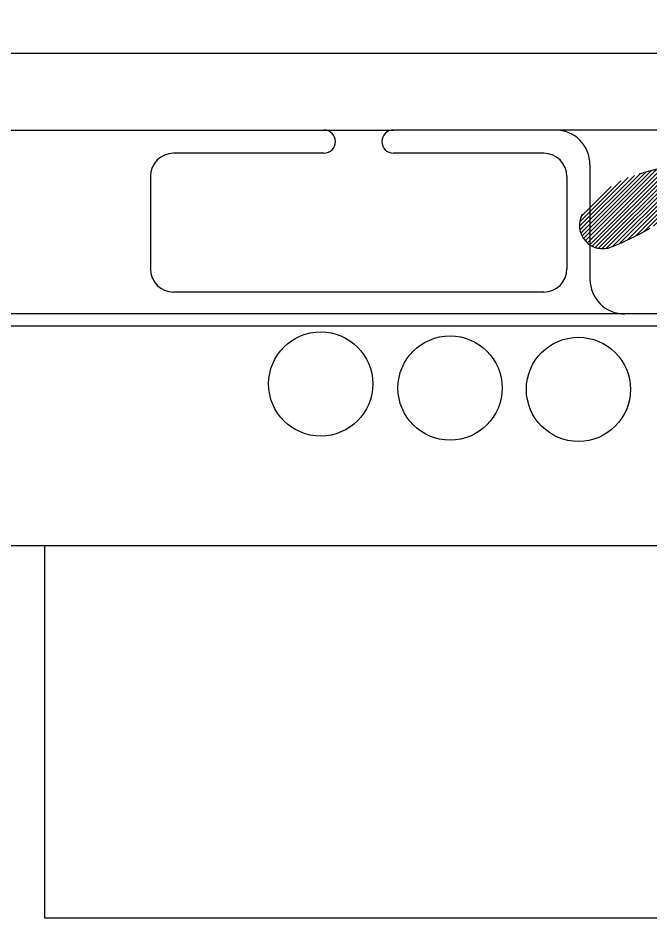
# Model space of a CAD drawing. Header units: millimetres. Extents: x -1239.61 to -1238.21, y 2239.39 to 2240.42.
# Drawn here: x -1239.2084 to -1238.9855, y 2239.3852 to 2239.7027 of the extents above; entities that cross this region are included whole.
import ezdxf

# ---------------------------------------------------------------- set-up
doc = ezdxf.new("R2010")
doc.units = ezdxf.units.MM
doc.layers.add('jacuzzi', color=1, linetype='Continuous')

msp = doc.modelspace()

# ---------------------------------------------------------------- hatches: boundary and pattern name
at = {"layer": 'jacuzzi'}
h = msp.add_hatch(dxfattribs=at)
h.set_pattern_fill('ANSI31', color=256, scale=0.00819, style=0)
h.set_pattern_definition([(45, (-1241.301579933084, 2244.206395910205), (-0.000723900567239728, 0.000723900567239728), [])])
h.paths.add_polyline_path([(-1238.875614940323, 2239.628553705512, 0.04001454400635211), (-1238.861757008465, 2239.62183164913, 0.6938377762801112), (-1238.851719581276, 2239.633436608338, 0.1177673447023705), (-1238.864702152027, 2239.644937955959, 0.05198146975727225), (-1238.871772565193, 2239.647654012773, 0.06775724557069143), (-1238.91650733922, 2239.654060241191), (-1238.930556107112, 2239.654060241191), (-1238.944604875007, 2239.654060241191, 0.06775724556755786), (-1238.989339649031, 2239.647654012773, 0.05198146975716889), (-1238.996410062197, 2239.644937955959, 0.1177673447022115), (-1239.009392632949, 2239.633436608338, 0.6938377762794881), (-1238.999355205759, 2239.62183164913, 0.04001454400627522), (-1238.985497273902, 2239.628553705512, -0.1502414616671139), (-1238.930556107112, 2239.642594241192, -0.1502414616665997)])

# ---------------------------------------------------------------- linework, layer by layer
for p, q in [((-1239.370283971288, 2239.690231136341), (-1238.789458774561, 2239.690231136341)), ((-1239.370283971288, 2239.663155580779), (-1239.076018262284, 2239.663155580779)), ((-1238.81024445026, 2239.663155580779), (-1239.076018262284, 2239.663155580779)), ((-1239.100518262284, 2239.654988914112), (-1239.153532143121, 2239.654988914112)), ((-1239.023004381446, 2239.654988914112), (-1239.076018262284, 2239.654988914112)), ((-1239.006671048113, 2239.650905580779), (-1239.006671048113, 2239.610072247446)), ((-1239.161698809788, 2239.646822247446), (-1239.161698809788, 2239.614155580779)), ((-1239.01483771478, 2239.646822247446), (-1239.01483771478, 2239.614155580779)), ((-1239.023004381446, 2239.605988914112), (-1239.153532143121, 2239.605988914112)), ((-1238.801458543643, 2239.598288914112), (-1239.370283971288, 2239.598288914112)), ((-1238.653297107279, 2239.593997157839), (-1239.381226279, 2239.593997157839)), ((-1239.199129600439, 2239.516497157839), (-1239.199129600439, 2239.385247157839)), ((-1239.199129600439, 2239.385247157839), (-1238.674129600439, 2239.385247157839))]:
    msp.add_line(p, q, dxfattribs=at)
at = {"layer": 'jacuzzi', "color": 3}
msp.add_lwpolyline([(-1238.21268492895, 2239.528747157839, -0.414213562373095), (-1238.22493492895, 2239.516497157839), (-1239.600434928951, 2239.516497157839, -0.4142135623730951), (-1239.61268492895, 2239.528747157839), (-1239.61268492895, 2240.404247157839, -0.414213562373095), (-1239.600434928951, 2240.416497157839), (-1238.22493492895, 2240.416497157839, -0.414213562373095), (-1238.21268492895, 2240.404247157839)], format="xyb", close=True, dxfattribs=at)
at = {"layer": 'jacuzzi'}
for centre in [(-1239.101661153654, 2239.57359219669), (-1239.056021811328, 2239.572169362457), (-1239.010731148676, 2239.57168303252)]:
    msp.add_circle(centre, 0.01837500000000116, dxfattribs=at)
for centre, radius, start, end in [((-1239.100518262284, 2239.659072247446), 0.004083333333333822, 270, 90), ((-1239.076018262284, 2239.659072247446), 0.004083333333333656, 90, 270), ((-1239.018921048113, 2239.650905580779), 0.01225000000000077, 0, 90), ((-1239.153532143121, 2239.646822247446), 0.008166666666667181, 90, 180), ((-1239.023004381446, 2239.646822247446), 0.008166666666667181, 0, 90), ((-1238.943444087702, 2239.486559588318), 0.1675046749799996, 90.39705605773699, 105.9021736193424), ((-1239.002205470899, 2239.629509675481), 0.00819, 151.3486210071361, 292.3935785742616), ((-1239.034356576879, 2239.711634641008), 0.09638295145053304, 291.4659840454617, 300.4594805592226), ((-1239.153532143121, 2239.614155580779), 0.008166666666667181, 180, 270), ((-1239.023004381446, 2239.614155580779), 0.008166666666667181, 270, 0), ((-1238.994421048113, 2239.610538914113), 0.01225000000000077, 180, 270)]:
    msp.add_arc(centre, radius, start, end, dxfattribs=at)

doc.saveas('drawing.dxf')
